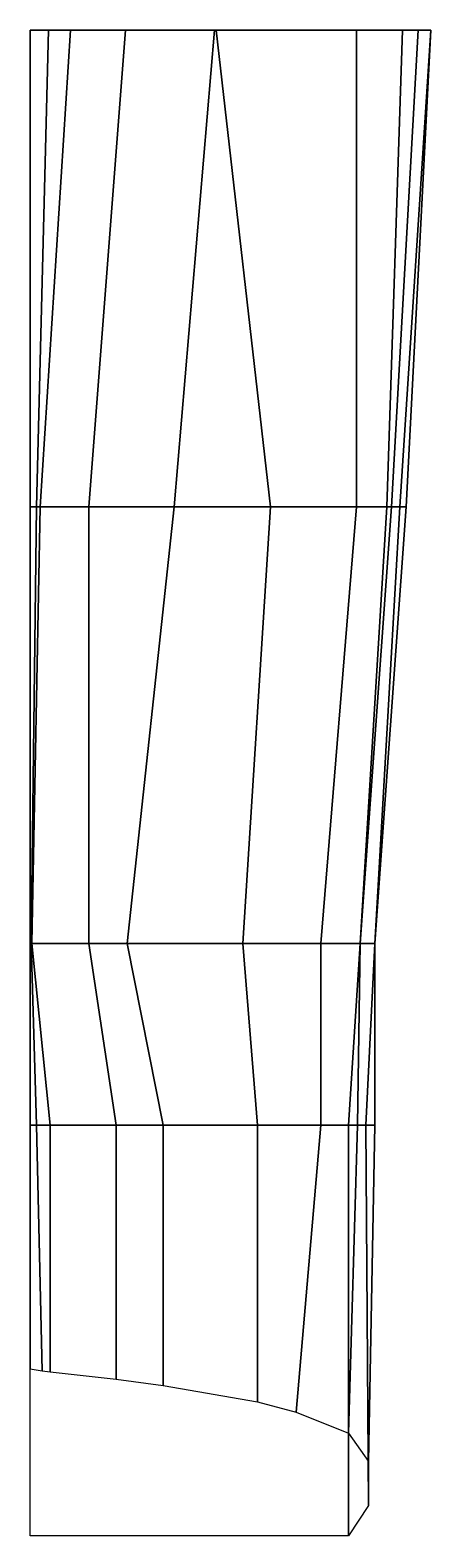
# Model space of a CAD drawing. Extents: x 0 to 4.4, y -50.9 to -34.4.
import ezdxf

# ---------------------------------------------------------------- set-up
doc = ezdxf.new("R2010")
doc.units = 0
doc.layers.add('HULL2', color=7, linetype='CONTINUOUS')

msp = doc.modelspace()

# ---------------------------------------------------------------- linework, layer by layer
at = {"layer": 'HULL2'}
for points in [[(0.2, -34.43, -2.92), (0, -34.43, -2.97), (0, -39.63, -1.78), (0.07, -39.63, -1.71)], [(0, -34.43, 3.04), (4.06, -34.43, 2.91), (3.89, -39.63, 2.99), (0, -39.63, 3.05)], [(0.44, -34.43, -2.36), (0.2, -34.43, -2.92), (0.07, -39.63, -1.71), (0.11, -39.63, -1.62)], [(1.04, -34.43, -1.72), (0.44, -34.43, -2.36), (0.11, -39.63, -1.62), (0.64, -39.63, -1.07)], [(2.01, -34.43, -1.66), (1.04, -34.43, -1.72), (0.64, -39.63, -1.07), (1.57, -39.63, -0.88)], [(2.03, -34.43, -1.35), (2.01, -34.43, -1.66), (1.57, -39.63, -0.88), (2.62, -39.63, -0.67)], [(3.56, -34.43, -0.75), (2.03, -34.43, -1.35), (2.62, -39.63, -0.67), (3.56, -39.63, -0.23)], [(4.23, -34.43, -0.17), (3.56, -34.43, -0.75), (3.56, -39.63, -0.23), (3.94, -39.63, 0.19)], [(4.06, -34.43, 2.91), (4.37, -34.43, 1.51), (4.03, -39.63, 2.31), (3.89, -39.63, 2.99)], [(4.37, -34.43, 0.58), (4.23, -34.43, -0.17), (3.94, -39.63, 0.19), (4.1, -39.63, 0.75)], [(4.37, -34.43, 1.51), (4.37, -34.43, 0.58), (4.1, -39.63, 0.75), (4.03, -39.63, 2.31)], [(0, -39.63, 3.05), (3.89, -39.63, 2.99), (3.6, -44.39, 2.99), (0, -44.39, 3.05)], [(0.07, -39.63, -1.71), (0, -39.63, -1.78), (0, -44.39, -1.31), (0.01, -44.39, -1.27)], [(0.11, -39.63, -1.62), (0.07, -39.63, -1.71), (0.01, -44.39, -1.27), (0.02, -44.39, -0.65)], [(0.64, -39.63, -1.07), (0.11, -39.63, -1.62), (0.02, -44.39, -0.65), (0.64, -44.39, -0.65)], [(1.57, -39.63, -0.88), (0.64, -39.63, -1.07), (0.64, -44.39, -0.65), (1.06, -44.39, -0.6)], [(2.62, -39.63, -0.67), (1.57, -39.63, -0.88), (1.06, -44.39, -0.6), (2.32, -44.39, -0.43)], [(3.56, -39.63, -0.23), (2.62, -39.63, -0.67), (2.32, -44.39, -0.43), (3.17, -44.39, -0.13)], [(3.94, -39.63, 0.19), (3.56, -39.63, -0.23), (3.17, -44.39, -0.13), (3.6, -44.39, 0.27)], [(3.89, -39.63, 2.99), (4.03, -39.63, 2.31), (3.76, -44.39, 2.09), (3.6, -44.39, 2.99)], [(4.1, -39.63, 0.75), (3.94, -39.63, 0.19), (3.6, -44.39, 0.27), (3.76, -44.39, 0.65)], [(4.03, -39.63, 2.31), (4.1, -39.63, 0.75), (3.76, -44.39, 0.65), (3.76, -44.39, 2.09)], [(0.01, -44.39, -1.27), (0, -44.39, -1.31), (0, -46.37, -0.96), (0.07, -46.37, -0.8)], [(0, -44.39, 3.05), (3.6, -44.39, 2.99), (3.47, -46.37, 3.11), (0, -46.37, 3.16)], [(0.02, -44.39, -0.65), (0.01, -44.39, -1.27), (0.07, -46.37, -0.8), (0.22, -46.37, -0.65)], [(0.64, -44.39, -0.65), (0.02, -44.39, -0.65), (0.22, -46.37, -0.65), (0.94, -46.37, -0.58)], [(1.06, -44.39, -0.6), (0.64, -44.39, -0.65), (0.94, -46.37, -0.58), (1.45, -46.37, -0.46)], [(2.32, -44.39, -0.43), (1.06, -44.39, -0.6), (1.45, -46.37, -0.46), (2.48, -46.37, -0.22)], [(3.17, -44.39, -0.13), (2.32, -44.39, -0.43), (2.48, -46.37, -0.22), (3.17, -46.37, 0.04)], [(3.6, -44.39, 0.27), (3.17, -44.39, -0.13), (3.17, -46.37, 0.04), (3.57, -46.37, 0.37)], [(3.6, -44.39, 2.99), (3.76, -44.39, 2.09), (3.66, -46.37, 2.41), (3.47, -46.37, 3.11)], [(3.76, -44.39, 0.65), (3.6, -44.39, 0.27), (3.57, -46.37, 0.37), (3.76, -46.37, 0.9)], [(3.76, -44.39, 2.09), (3.76, -44.39, 0.65), (3.76, -46.37, 0.9), (3.66, -46.37, 2.41)], [(0.07, -46.37, -0.8), (0, -46.37, -0.96), (0, -49.03, -0.61), (0.13, -49.05, -0.58)], [(0, -46.37, 3.16), (3.47, -46.37, 3.11), (3.47, -50.85, 3.11), (0, -50.85, 3.16)], [(0.22, -46.37, -0.65), (0.07, -46.37, -0.8), (0.13, -49.05, -0.58), (0.22, -49.06, -0.54)], [(0.94, -46.37, -0.58), (0.22, -46.37, -0.65), (0.22, -49.06, -0.54), (0.94, -49.14, -0.38)], [(1.45, -46.37, -0.46), (0.94, -46.37, -0.58), (0.94, -49.14, -0.38), (1.45, -49.21, -0.22)], [(2.48, -46.37, -0.22), (1.45, -46.37, -0.46), (1.45, -49.21, -0.22), (2.48, -49.39, 0.12)], [(3.17, -46.37, 0.04), (2.48, -46.37, -0.22), (2.48, -49.39, 0.12), (2.9, -49.5, 0.31)], [(3.57, -46.37, 0.37), (3.17, -46.37, 0.04), (2.9, -49.5, 0.31), (3.47, -49.73, 0.72)], [(3.47, -46.37, 3.11), (3.66, -46.37, 2.41), (3.69, -50.52, 2.26), (3.47, -50.85, 3.11)], [(3.76, -46.37, 0.9), (3.57, -46.37, 0.37), (3.47, -49.73, 0.72), (3.69, -50.04, 1.3)], [(3.66, -46.37, 2.41), (3.76, -46.37, 0.9), (3.69, -50.04, 1.3), (3.69, -50.52, 2.26)]]:
    msp.add_3dface(points, dxfattribs=at)

doc.saveas('drawing.dxf')
